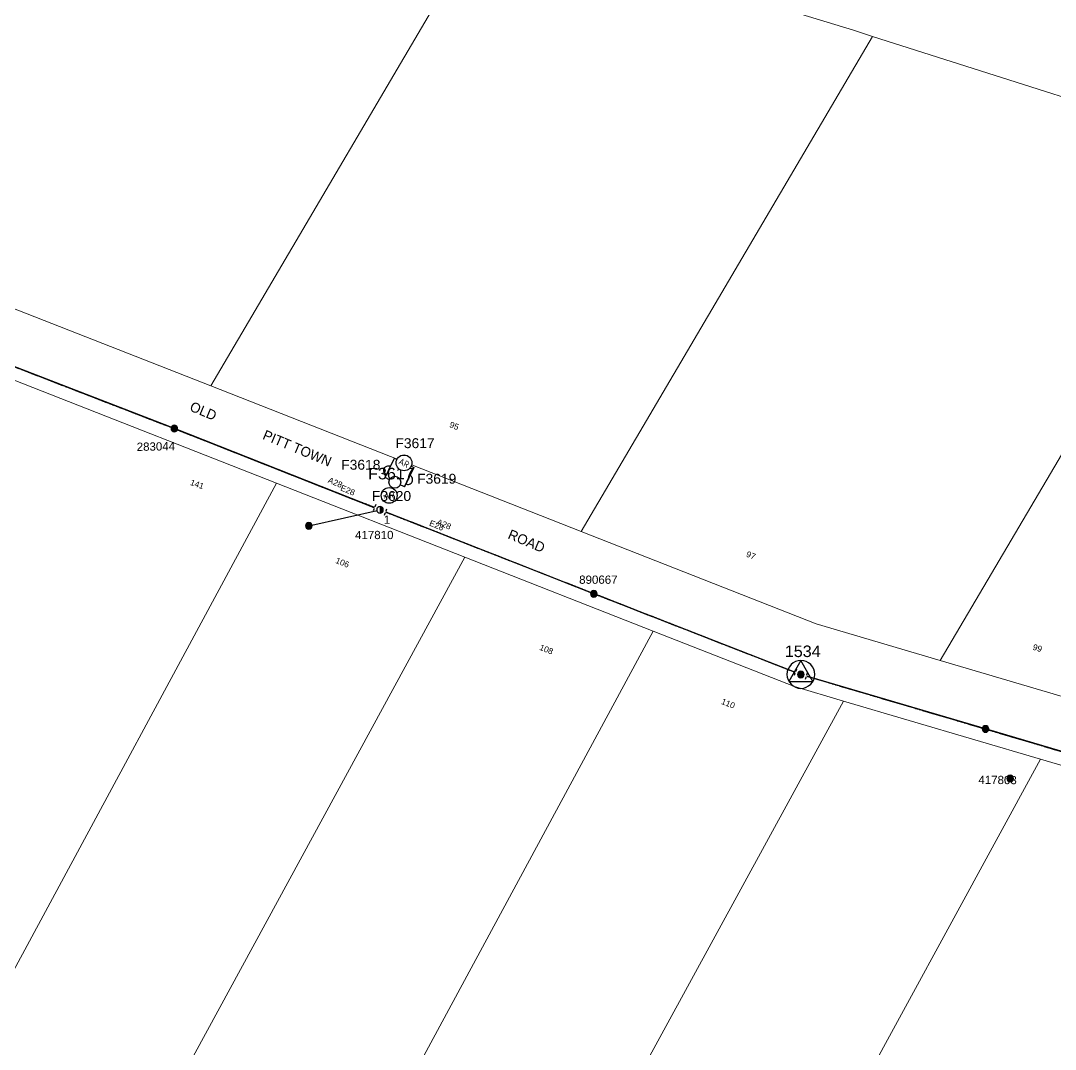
# Model space of a CAD drawing. Header units: metres. Extents: x 303892 to 305050, y 6275818 to 6277177.
# Drawn here: x 304338.4 to 304652.4, y 6276238.1 to 6276550.2 of the extents above; entities that cross this region are included whole.
import ezdxf
from ezdxf.enums import TextEntityAlignment as Align

# ---------------------------------------------------------------- set-up
doc = ezdxf.new("R2010")
doc.units = ezdxf.units.M
doc.linetypes.add('Cable Exist OH', pattern=[1, 1, 0])
doc.layers.get('0').update_dxf_attribs({"color": 6})
doc.layers.add('Cadastre Land Parcels_SP_EXT', color=9, linetype='Continuous', lineweight=5)
doc.layers.add('Cadastre Roads_SP_EXT', color=9, linetype='Continuous', lineweight=5)
for name, color, linetype in [('Equip_SP_EXT', 7, 'Continuous'), ('Mains_HV_EXT', 7, 'Continuous'), ('Mains_HV_NEW', 2, 'Continuous'), ('Mains_LV_EXT', 7, 'Continuous'), ('Mains_LV_NEW', 2, 'Continuous'), ('Notes', 7, 'Continuous'), ('Notes_HV_MISC', 7, 'Continuous'), ('OH_Details_SP_MISC', 7, 'Continuous'), ('Sub_SP_TR_HV_LV_EXT', 7, 'Continuous'), ('SupportsOH_SP_TR_HV_LV_SL_EXT', 7, 'Continuous'), ('SupportsOH_SP_TR_HV_LV_SL_NEW', 2, 'Continuous')]:
    doc.layers.add(name, color=color, linetype=linetype)
doc.styles.add('ITALICT', font='ITALICT')
doc.styles.add('POLE_LABEL', font='arial.ttf')
doc.styles.get("Standard").update_dxf_attribs({"font": 'arial.ttf'})

# ---------------------------------------------------------------- blocks, each defined once
blk = doc.blocks.new('SUB_POLE_EXT')
blk.add_wipeout([(0, 4.22), (0.42, 4.2), (0.83, 4.14), (1.21, 4.05), (1.62, 3.9), (1.99, 3.72), (2.35, 3.51), (2.68, 3.26), (2.99, 2.99), (3.28, 2.66), (3.52, 2.34), (3.76, 1.92), (3.9, 1.62), (4.04, 1.23), (4.18, 0.63), (4.22, 0), (4.18, -0.61), (4.06, -1.15), (3.9, -1.62), (3.58, -2.24), (3.22, -2.73), (2.97, -3.01), (2.68, -3.26), (2.36, -3.5), (2, -3.72), (1.64, -3.89), (1.25, -4.03), (0.82, -4.14), (0.42, -4.2), (0, -4.22), (-0.41, -4.2), (-0.8, -4.15), (-1.21, -4.05), (-1.62, -3.9), (-1.99, -3.73), (-2.35, -3.51), (-2.68, -3.26), (-2.96, -3.02), (-3.23, -2.72), (-3.51, -2.35), (-3.71, -2.01), (-3.91, -1.6), (-4.05, -1.21), (-4.16, -0.76), (-4.22, -0.14), (-4.21, 0.39), (-4.14, 0.83), (-4.03, 1.27), (-3.9, 1.63), (-3.71, 2.02), (-3.5, 2.37), (-3.28, 2.67), (-2.99, 2.99), (-2.68, 3.27), (-2.33, 3.52), (-1.98, 3.73), (-1.63, 3.9), (-1.2, 4.05), (-0.78, 4.15), (-0.4, 4.21)])
blk.add_line((2.16, 0.48), (2.16, 0.48, 0))
blk.add_lwpolyline([(-4.22, 0, 1), (4.22, 0, 1)], format="xyb", close=True)
blk.add_lwpolyline([(2.14, 0.52), (0, 4.22), (-3.66, -2.11), (3.66, -2.11)], close=True)
for tag, height, flags, p in [('ASSET_NUM', 3.5, 8, (2, 2)), ('STREET_CODE', 0.2, 9, (1.5, 0)), ('CONSTRUCTED_VOLTAGE', 0.2, 9, (1.5, -0.2)), ('OPERATING_VOLTAGE', 0.2, 9, (1.5, -0.6)), ('OPERATED_BY', 0.2, 9, (1.5, -0.8)), ('ORIENTATION', 0.2, 9, (1.5, -1.2)), ('OWNED_BY', 0.2, 9, (1.5, -1.4)), ('SECONDARY_VOLTAGE', 0.2, 9, (1.5, -1.6)), ('STATE', 0.2, 9, (1.5, -1.8)), ('SUBSTATION_TYPE', 0.2, 9, (1.5, -2)), ('STREETNAME', 0.2, 9, (1.5, -2.8)), ('SUBURB', 0.2, 9, (1.5, -3)), ('NO_PHASES', 0.2, 9, (1.5, -0.4)), ('MAINTAINED_BY', 0.2, 9, (1.5, -1)), ('USAGE', 0.2, 9, (1.5, -2.2)), ('LEGEND', 0.2, 9, (1.5, -2.4)), ('LOCATION', 0.2, 9, (1.5, -2.6)), ('NOTES', 0.2, 9, (1.5, -3.2)), ('Z', 0.2, 1, (1.5, -3.4))]:
    blk.add_attdef(tag, text='', height=height, dxfattribs=dict(flags=flags)).set_placement(p, align=Align.MIDDLE_LEFT)
blk = doc.blocks.new('POLE_EXT')
blk.add_hatch(color=256).paths.add_polyline_path([(-1, 0, 1), (1, 0, 1)])
blk.add_lwpolyline([(-1, 0, 1), (1, 0, 1)], format="xyb", close=True)
for tag, height, flags, p in [('pNumber', 2.5, 8, (-17.84, 2.07)), ('OWNED_BY', 0.2, 9, (1.35, -0.4)), ('SPECIAL_USE', 0.2, 9, (1.35, -0.8)), ('STATE', 0.2, 9, (1.35, -1)), ('cLV', 0.2, 9, (1.35, -1.4)), ('hDepth', 0.2, 9, (1.35, -1.6)), ('hDia', 0.2, 9, (1.35, -1.8)), ('cHV', 0.2, 9, (1.35, -2)), ('PARENT', 0.2, 9, (1.35, -0.6)), ('USAGE', 0.2, 9, (1.35, -1.2)), ('LBRACKET', 0.2, 9, (1.35, -2.2)), ('LExisting', 0.2, 9, (1.35, -2.4)), ('LANTNUMBER', 0.2, 9, (1.35, -2.6)), ('LOther', 0.2, 9, (1.35, -2.8)), ('LRemove', 0.2, 9, (1.35, -3)), ('LEGEND', 0.2, 9, (1.35, -3.2)), ('cLinedev', 0.2, 9, (1.35, -3.4)), ('pExisting', 0.2, 9, (1.35, -3.8)), ('pFooting', 0.2, 9, (1.35, -4.4)), ('pNew', 0.2, 9, (1.35, -4.6)), ('pRelocate', 0.2, 9, (1.35, -5)), ('pRemove', 0.2, 9, (1.35, -5.2)), ('pReplace', 0.2, 9, (1.35, -5.4)), ('pStay', 0.2, 9, (1.35, -5.6)), ('pType', 0.2, 9, (1.35, -5.8)), ('cspan', 0.2, 9, (1.35, -6)), ('STREETNAME', 0.2, 9, (1.35, -6.2)), ('LOCATION', 0.2, 9, (1.35, -3.6)), ('PFNUMBER', 0.2, 9, (1.35, -4)), ('NEWPFNUMBER', 0.2, 9, (1.35, -4.2)), ('SUBURB', 0.2, 9, (1.35, -6.4)), ('OPERATED_BY', 0.2, 9, (1.36, -7.01)), ('NOTES', 0.2, 9, (1.35, -6.6)), ('MAINTAINED_BY', 0.2, 9, (1.36, -6.81))]:
    blk.add_attdef(tag, text='', height=height, dxfattribs=dict(flags=flags)).set_placement(p, align=Align.MIDDLE_LEFT)
at = {"style": 'POLE_LABEL'}
for tag, height, flags, p in [('ASSET_NUM', 2.5, 8, (2, 2)), ('STRUCTURE_PLANT_NUMBER', 0.2, 9, (1.35, 0.03)), ('STREET_CODE', 0.2, 9, (1.35, -0.2))]:
    blk.add_attdef(tag, text='', height=height, dxfattribs=dict(at, flags=flags)).set_placement(p, align=Align.MIDDLE_LEFT)
at = {"flags": 1}
blk.add_attdef('Z', (1.35, -7.33), '', height=0.2, dxfattribs=at)
blk = doc.blocks.new('POLE_REPLACE_NEW')
for tag, flags, p in [('cLinedev', 9, (1.5, -3.2)), ('LRemove', 9, (1.5, -2.8)), ('LEGEND', 9, (1.5, -3)), ('cspan', 9, (1.5, -5.6)), ('SUBURB', 9, (1.5, -5.8)), ('STREETNAME', 9, (1.5, -6)), ('pExisting', 9, (1.5, -3.4)), ('PFNUMBER', 9, (1.5, -3.6)), ('NEWPFNUMBER', 9, (1.5, -3.8)), ('pFooting', 9, (1.5, -4)), ('pNew', 9, (1.5, -4.2)), ('pNumber', 9, (1.5, -4.4)), ('pRelocate', 9, (1.5, -4.6)), ('pRemove', 9, (1.5, -4.8)), ('pReplace', 9, (1.5, -5)), ('pStay', 9, (1.5, -5.2)), ('pType', 9, (1.5, -5.4)), ('LOCATION', 9, (1.5, -6.2)), ('OPERATED_BY', 9, (1.5, -6.6)), ('Z', 1, (1.5, -7)), ('NOTES', 9, (1.5, -6.4)), ('MAINTAINED_BY', 9, (1.5, -6.8))]:
    blk.add_attdef(tag, text='', height=0.2, dxfattribs=dict(flags=flags)).set_placement(p, align=Align.MIDDLE_LEFT)
blk.add_wipeout([(0, 1), (-0.13, 0.99), (-0.25, 0.97), (-0.37, 0.93), (-0.48, 0.88), (-0.59, 0.81), (-0.68, 0.73), (-0.77, 0.64), (-0.84, 0.54), (-0.9, 0.43), (-0.95, 0.31), (-0.98, 0.19), (-1, 0.06), (-1, -0.06), (-0.98, -0.19), (-0.95, -0.31), (-0.9, -0.43), (-0.84, -0.54), (-0.77, -0.64), (-0.68, -0.73), (-0.59, -0.81), (-0.48, -0.88), (-0.37, -0.93), (-0.25, -0.97), (-0.13, -0.99), (0, -1), (0.13, -0.99), (0.25, -0.97), (0.37, -0.93), (0.48, -0.88), (0.59, -0.81), (0.68, -0.73), (0.77, -0.64), (0.84, -0.54), (0.9, -0.43), (0.95, -0.31), (0.98, -0.19), (1, -0.06), (1, 0.06), (0.98, 0.19), (0.95, 0.31), (0.9, 0.43), (0.84, 0.54), (0.77, 0.64), (0.68, 0.73), (0.59, 0.81), (0.48, 0.88), (0.37, 0.93), (0.25, 0.97), (0.13, 0.99)])
h = blk.add_hatch(color=256)
edge = h.paths.add_edge_path()
edge.add_arc((0, 0), 1, 270, 450)
edge.add_line((0, 1), (0, -1))
blk.add_lwpolyline([(0, 1), (0, -1)])
at = {"lineweight": -3}
blk.add_arc((0, 0), 1, 90, 270, dxfattribs=at)
blk.add_arc((0, 0), 1, 270, 90)
for tag, height, flags, p in [('ASSET_NUM', 2.5, 8, (2, 2)), ('STREET_CODE', 0.2, 9, (1.5, 0)), ('OWNED_BY', 0.2, 9, (1.5, -0.2)), ('SPECIAL_USE', 0.2, 9, (1.5, -0.6)), ('STATE', 0.2, 9, (1.5, -0.8)), ('cLV', 0.2, 9, (1.5, -1.2)), ('cHV', 0.2, 9, (1.5, -1.8)), ('PARENT', 0.2, 9, (1.5, -0.4)), ('USAGE', 0.2, 9, (1.5, -1)), ('hDepth', 0.2, 9, (1.5, -1.4)), ('hDia', 0.2, 9, (1.5, -1.6)), ('LBRACKET', 0.2, 9, (1.5, -2)), ('LExisting', 0.2, 9, (1.5, -2.2)), ('LANTNUMBER', 0.2, 9, (1.5, -2.4)), ('LOther', 0.2, 9, (1.5, -2.6))]:
    blk.add_attdef(tag, text='', height=height, dxfattribs=dict(flags=flags)).set_placement(p, align=Align.MIDDLE_LEFT)
at = {"style": 'POLE_LABEL', "flags": 9}
blk.add_attdef('STRUCTURE_PLANT_NUMBER', text='', height=0.2, dxfattribs=at).set_placement((1.5, 0.24), align=Align.MIDDLE_LEFT)
blk = doc.blocks.new('*U129')
for tag, height, flags, p in [('ASSET_NUM', 3.5, 8, (2, 3.7)), ('STREET_CODE', 0.2, 9, (1.5, 0)), ('ACTUAL_STATUS', 0.2, 9, (1.5, -3.2)), ('CONSTRUCTED_VOLTAGE', 0.2, 9, (1.5, -0.2)), ('OPERATING_VOLTAGE', 0.2, 9, (1.5, -0.6)), ('ORIENTATION', 0.2, 9, (1.5, -0.8)), ('OWNED_BY', 0.2, 9, (1.5, -1)), ('OPERATED_BY', 0.2, 9, (1.5, -1.2)), ('STATE', 0.2, 9, (1.5, -1.6)), ('SUBURB', 0.2, 9, (1.5, -2.2)), ('STREETNAME', 0.2, 9, (1.5, -2.4)), ('NO_PHASES', 0.2, 9, (1.5, -0.4)), ('MAINTAINED_BY', 0.2, 9, (1.5, -1.4)), ('USAGE', 0.2, 9, (1.5, -1.8)), ('LEGEND', 0.2, 9, (1.5, -2)), ('LOCATION', 0.2, 9, (1.5, -2.6)), ('NOTES', 0.2, 9, (1.5, -2.8)), ('LABEL_ALIGNMENT', 0.2, 9, (1.5, -3)), ('Z', 0.2, 1, (1.5, -3.4))]:
    blk.add_attdef(tag, text='', height=height, dxfattribs=dict(flags=flags)).set_placement(p, align=Align.MIDDLE_LEFT)
blk.add_wipeout([(-0.27, 14.17), (-0.57, 14.15), (-0.86, 14.09), (-1.15, 14), (-1.42, 13.87), (-1.68, 13.71), (-1.91, 13.52), (-2.12, 13.3), (-2.29, 13.05), (-2.44, 12.79), (-2.55, 12.51), (-2.63, 12.22), (-2.66, 11.92), (-2.66, 11.62), (-2.63, 11.32), (-2.55, 11.02), (-2.44, 10.74), (-2.29, 10.48), (-2.12, 10.24), (-1.91, 10.02), (-1.68, 9.82), (-1.42, 9.66), (-1.15, 9.53), (-0.86, 9.44), (-0.57, 9.39), (-0.27, 9.37), (0.03, 9.39), (0.33, 9.44), (0.62, 9.53), (0.89, 9.66), (1.14, 9.82), (1.38, 10.02), (1.58, 10.24), (1.76, 10.48), (1.9, 10.74), (2.01, 11.02), (2.09, 11.32), (2.13, 11.62), (2.13, 11.92), (2.09, 12.22), (2.01, 12.51), (1.9, 12.79), (1.76, 13.05), (1.58, 13.3), (1.38, 13.52), (1.14, 13.71), (0.89, 13.87), (0.62, 14), (0.33, 14.09), (0.03, 14.15)])
blk.add_circle((-0.27, 11.77), 2.4)
at = {"insert": (-0.27, 11.77), "char_height": 2, "width": 3.6298, "attachment_point": 5}
blk.add_mtext('{\\Fisocp|c0;AR}', dxfattribs=at)
blk = doc.blocks.new('*U131')
for p, q in [((-6, -6.88), (-4.8, -6.88)), ((-1.2, -6.88), (0, -6.88))]:
    blk.add_line(p, q)
blk.add_circle((-3, -6.88), 1.8)
for tag, height, flags, p in [('ASSET_NUM', 3.5, 8, (2, 2)), ('STREET_CODE', 0.2, 9, (1.5, 0)), ('ACTUAL_STATUS', 0.2, 9, (1.5, -0.2)), ('CONSTRUCTED_VOLTAGE', 0.2, 9, (1.5, -0.4)), ('OPERATING_VOLTAGE', 0.2, 9, (1.5, -0.8)), ('ORIENTATION', 0.2, 9, (1.5, -1)), ('OWNED_BY', 0.2, 9, (1.5, -1.2)), ('STATE', 0.2, 9, (1.5, -1.4)), ('SWITCH_TYPE', 0.2, 9, (1.5, -1.6)), ('SUBURB', 0.2, 9, (1.5, -2.2)), ('STREETNAME', 0.2, 9, (1.5, -2.4)), ('OPERATED_BY', 0.2, 9, (1.5, -3.2)), ('NO_PHASES', 0.2, 9, (1.5, -0.6)), ('USAGE', 0.2, 9, (1.5, -1.8)), ('LEGEND', 0.2, 9, (1.5, -2)), ('LOCATION', 0.2, 9, (1.5, -2.6)), ('NOTES', 0.2, 9, (1.5, -2.8)), ('MAINTAINED_BY', 0.2, 9, (1.5, -3)), ('Z', 0.2, 1, (1.5, -3.6)), ('LABEL_ALIGNMENT', 0.2, 9, (1.5, -3.4))]:
    blk.add_attdef(tag, text='', height=height, dxfattribs=dict(flags=flags)).set_placement(p, align=Align.MIDDLE_LEFT)
blk = doc.blocks.new('*U130')
blk.add_wipeout([(0, 2.4), (-0.3, 2.38), (-0.6, 2.32), (-0.88, 2.23), (-1.16, 2.1), (-1.41, 1.94), (-1.64, 1.75), (-1.85, 1.53), (-2.03, 1.29), (-2.17, 1.02), (-2.28, 0.74), (-2.36, 0.45), (-2.4, 0.15), (-2.4, -0.15), (-2.36, -0.45), (-2.28, -0.74), (-2.17, -1.02), (-2.03, -1.29), (-1.85, -1.53), (-1.64, -1.75), (-1.41, -1.94), (-1.16, -2.1), (-0.88, -2.23), (-0.6, -2.32), (-0.3, -2.38), (0, -2.4), (0.3, -2.38), (0.6, -2.32), (0.88, -2.23), (1.16, -2.1), (1.41, -1.94), (1.64, -1.75), (1.85, -1.53), (2.03, -1.29), (2.17, -1.02), (2.28, -0.74), (2.36, -0.45), (2.4, -0.15), (2.4, 0.15), (2.36, 0.45), (2.28, 0.74), (2.17, 1.02), (2.03, 1.29), (1.85, 1.53), (1.64, 1.75), (1.41, 1.94), (1.16, 2.1), (0.88, 2.23), (0.6, 2.32), (0.3, 2.38)])
blk.add_circle((0, 0), 2.4)
at = {"insert": (0, 0), "char_height": 2, "width": 3.6298, "attachment_point": 5}
blk.add_mtext('{\\Fisocp|c0;AR}', dxfattribs=at)
for tag, height, flags, p in [('ASSET_NUM', 3.5, 8, (2, 3.7)), ('STREET_CODE', 0.2, 9, (1.5, 0)), ('ACTUAL_STATUS', 0.2, 9, (1.5, -3.2)), ('CONSTRUCTED_VOLTAGE', 0.2, 9, (1.5, -0.2)), ('OPERATING_VOLTAGE', 0.2, 9, (1.5, -0.6)), ('ORIENTATION', 0.2, 9, (1.5, -0.8)), ('OWNED_BY', 0.2, 9, (1.5, -1)), ('OPERATED_BY', 0.2, 9, (1.5, -1.2)), ('STATE', 0.2, 9, (1.5, -1.6)), ('SUBURB', 0.2, 9, (1.5, -2.2)), ('STREETNAME', 0.2, 9, (1.5, -2.4)), ('NO_PHASES', 0.2, 9, (1.5, -0.4)), ('MAINTAINED_BY', 0.2, 9, (1.5, -1.4)), ('USAGE', 0.2, 9, (1.5, -1.8)), ('LEGEND', 0.2, 9, (1.5, -2)), ('LOCATION', 0.2, 9, (1.5, -2.6)), ('NOTES', 0.2, 9, (1.5, -2.8)), ('LABEL_ALIGNMENT', 0.2, 9, (1.5, -3)), ('Z', 0.2, 1, (1.5, -3.4))]:
    blk.add_attdef(tag, text='', height=height, dxfattribs=dict(flags=flags)).set_placement(p, align=Align.MIDDLE_LEFT)
blk = doc.blocks.new('HV_USL_CLOSED_NEW')
blk.add_line((2.4, 0), (-2.4, 0))
blk.add_lwpolyline([(1.44, 0, 0.414214), (0, 1.44, 0.414214), (-1.44, 0)], format="xyb")
for tag, height, flags, p in [('ASSET_NUM', 3.5, 8, (2, 2)), ('STREET_CODE', 0.2, 9, (1.5, 0)), ('ACTUAL_STATUS', 0.2, 9, (1.5, -0.2)), ('CONSTRUCTED_VOLTAGE', 0.2, 9, (1.5, -0.4)), ('OPERATING_VOLTAGE', 0.2, 9, (1.5, -0.8)), ('ORIENTATION', 0.2, 9, (1.5, -1)), ('OWNED_BY', 0.2, 9, (1.5, -1.2)), ('OPERATED_BY', 0.2, 9, (1.5, -1.4)), ('STATE', 0.2, 9, (1.5, -1.8)), ('SWITCH_TYPE', 0.2, 9, (1.5, -2)), ('SUBURB', 0.2, 9, (1.5, -2.6)), ('STREETNAME', 0.2, 9, (1.5, -2.8)), ('NO_PHASES', 0.2, 9, (1.5, -0.6)), ('MAINTAINED_BY', 0.2, 9, (1.5, -1.6)), ('USAGE', 0.2, 9, (1.5, -2.2)), ('LEGEND', 0.2, 9, (1.5, -2.4)), ('LOCATION', 0.2, 9, (1.5, -3)), ('NOTES', 0.2, 9, (1.5, -3.2)), ('Z', 0.2, 1, (1.5, -3.6)), ('LABEL_ALIGNMENT', 0.2, 9, (1.5, -3.4))]:
    blk.add_attdef(tag, text='', height=height, dxfattribs=dict(flags=flags)).set_placement(p, align=Align.MIDDLE_LEFT)
blk = doc.blocks.new('End Shackle_NEW')
blk.add_line((1, 1.81), (-1, 1.81))
at = {"flags": 1}
blk.add_attdef('Z', (0, 0), '', height=0.2, dxfattribs=at)
at = {"flags": 9}
for tag, p in [('CONNECTOR_TYPE', (0, 0)), ('CONSTRUCTED_VOLTAGE', (0, -0.2)), ('OPERATING_VOLTAGE', (0, -0.6)), ('ORIENTATION', (0, -0.8)), ('OWNED_BY', (0, -1)), ('STATE', (0, -1.2)), ('OPERATED_BY', (0, -2.01)), ('NO_PHASES', (0, -0.4)), ('USAGE', (0, -1.4)), ('NOTES', (0, -1.6)), ('MAINTAINED_BY', (0, -1.81))]:
    blk.add_attdef(tag, text='', height=0.2, dxfattribs=at).set_placement(p, align=Align.MIDDLE_LEFT)
blk.add_wipeout([(-0.25, 0), (-0.25, 1.81), (0.25, 1.82), (0.25, 0)])

msp = doc.modelspace()

# ---------------------------------------------------------------- linework, layer by layer
at = {"layer": 'Cadastre Land Parcels_SP_EXT', "linetype": 'Continuous'}
for points in [[(304805.13, 6276689.98), (304430.43, 6276754.4), (304400.89, 6276699.94), (304354.93, 6276619.07), (304479.58, 6276581.27), (304591.17, 6276547.31), (304596.96, 6276545.43), (304708.34, 6276510.02), (304819.8, 6276475.21), (304932.5, 6276439.26), (305039.51, 6276404.43), (305050.45, 6276400.87), (305039.44, 6276495.24), (304805.13, 6276689.98)], [(304479.58, 6276581.27), (304354.93, 6276619.07), (304281.2, 6276497.86), (304281.11, 6276492.05), (304283.08, 6276486.61), (304286.85, 6276482.19), (304396.11, 6276439.44), (304479.58, 6276581.27)], [(304596.96, 6276545.43), (304591.17, 6276547.31), (304479.58, 6276581.27), (304396.11, 6276439.44), (304508.51, 6276395.21), (304596.96, 6276545.43)], [(304730.29, 6276322.83), (304819.8, 6276475.21), (304708.34, 6276510.02), (304617.45, 6276356.12), (304730.29, 6276322.83)], [(304416.03, 6276409.87), (304273.72, 6276465.71), (304268.15, 6276464.92), (304262.94, 6276462.81), (304258.4, 6276459.5), (304195.66, 6276353.62), (304331.24, 6276252.89), (304416.03, 6276409.87)], [(304473.19, 6276387.44), (304416.03, 6276409.87), (304331.24, 6276252.89), (304256.79, 6276115.08), (304309.43, 6276086.62), (304473.19, 6276387.44)], [(304530.35, 6276365.01), (304473.19, 6276387.44), (304309.43, 6276086.62), (304364.01, 6276057.1), (304530.35, 6276365.01)], [(304469.98, 6275999.79), (304647.92, 6276326.14), (304588.16, 6276343.78), (304416.12, 6276028.92), (304469.98, 6275999.79)], [(304707.67, 6276308.51), (304647.92, 6276326.14), (304469.98, 6275999.79), (304524.86, 6275970.11), (304707.67, 6276308.51)]]:
    msp.add_lwpolyline(points, close=True, dxfattribs=at)
at = {"layer": 'Mains_LV_EXT', "linetype": 'Cable Exist OH'}
for points in [[(304322.2, 6276450.74), (304384.96, 6276426.48), (304447.47, 6276401.9)], [(304447.47, 6276401.9), (304512.39, 6276376.34)], [(304631.2, 6276335.31), (304691.32, 6276317.56)]]:
    msp.add_lwpolyline(points, dxfattribs=at)
at = {"layer": 'OH_Details_SP_MISC', "color": 7, "linetype": 'Continuous', "flags": 128}
msp.add_lwpolyline([(304425.89, 6276396.97), (304447.47, 6276401.8)], dxfattribs=at)

# ---------------------------------------------------------------- block references
at = {"layer": 'Sub_SP_TR_HV_LV_EXT'}
ref = msp.add_blockref('SUB_POLE_EXT', (304575.2, 6276351.85), dxfattribs=at)
ref.add_attrib('ASSET_NUM', '1534', dxfattribs={"layer": '0', "height": 3.5}).set_placement((304581.2, 6276360.63), align=Align.TOP_RIGHT)
at = {"layer": 'SupportsOH_SP_TR_HV_LV_SL_EXT'}
ref = msp.add_blockref('POLE_EXT', (304385.05, 6276426.44), dxfattribs=at)
ref.add_attrib('ASSET_NUM', '283044', dxfattribs={"layer": '0', "height": 2.5, "rotation": 1, "style": 'POLE_LABEL'}).set_placement((304385.25, 6276422.38), align=Align.TOP_RIGHT)
for p in [(304425.89, 6276396.97), (304631.2, 6276335.31)]:
    msp.add_blockref('POLE_EXT', p, dxfattribs=at)
ref = msp.add_blockref('POLE_EXT', (304512.39, 6276376.34), dxfattribs=at)
ref.add_attrib('ASSET_NUM', '890667', dxfattribs={"layer": '0', "height": 2.5, "style": 'POLE_LABEL'}).set_placement((304519.56, 6276381.86), align=Align.TOP_RIGHT)
ref = msp.add_blockref('POLE_EXT', (304638.74, 6276320.3), dxfattribs=at)
ref.add_attrib('ASSET_NUM', '417803', dxfattribs={"layer": '0', "height": 2.5, "rotation": 359.5093, "style": 'POLE_LABEL'}).set_placement((304640.74, 6276321.05), align=Align.TOP_RIGHT)

# ---------------------------------------------------------------- texts
at = {"layer": 'Cadastre Land Parcels_SP_EXT'}
for s, rotation, p in [('95', 338.4486, (304468.36, 6276426.98)), ('141', 340.8091, (304389.68, 6276409.4)), ('97', 338.4486, (304558.42, 6276387.67)), ('106', 338.4487, (304433.78, 6276385.73)), ('108', 338.4485, (304495.69, 6276359.39)), ('99', 343.4187, (304645.41, 6276359.4)), ('110', 338.4488, (304550.85, 6276342.97))]:
    msp.add_text(s, height=1.8, rotation=rotation, dxfattribs=at).set_placement(p)
at = {"layer": 'Mains_HV_EXT'}
for p in [(304431.47, 6276410.13), (304464.46, 6276397.46)]:
    msp.add_text('A28', height=1.8, rotation=337.3935, dxfattribs=at).set_placement(p)
at = {"layer": 'Mains_LV_EXT'}
for p in [(304435.27, 6276407.77), (304462.23, 6276397.11)]:
    msp.add_text('E28', height=1.8, rotation=337.3935, dxfattribs=at).set_placement(p)
at = {"layer": 'Notes', "char_height": 3, "attachment_point": 5, "rotation": 337.2021, "style": 'ITALICT'}
for s, insert in [('{\\fStylus BT|b0|i0|c0|p34;OLD    }', (304393.83, 6276431.76)), ('{\\fStylus BT|b0|i0|c0|p34;PITT TOWN           }', (304422.35, 6276420.47)), ('{\\fStylus BT|b0|i0|c0|p34;ROAD           }', (304491.94, 6276392.33))]:
    msp.add_mtext(s, dxfattribs=dict(at, insert=insert))

# ---------------------------------------------------------------- next in the draw order: linework, layer by layer
at = {"layer": 'Cadastre Land Parcels_SP_EXT', "linetype": 'Continuous'}
for points in [[(304617.45, 6276356.12), (304708.34, 6276510.02), (304596.96, 6276545.43), (304508.51, 6276395.21), (304579.8, 6276367.24), (304617.45, 6276356.12)], [(304588.16, 6276343.78), (304573.28, 6276348.17), (304530.35, 6276365.01), (304364.01, 6276057.1), (304416.12, 6276028.92), (304588.16, 6276343.78)]]:
    msp.add_lwpolyline(points, close=True, dxfattribs=at)
at = {"layer": 'Cadastre Roads_SP_EXT', "linetype": 'Continuous'}
msp.add_lwpolyline([(304730.29, 6276322.83), (304617.45, 6276356.12), (304579.8, 6276367.24), (304508.51, 6276395.21), (304396.11, 6276439.44), (304286.85, 6276482.19), (304273.72, 6276465.71), (304416.03, 6276409.87), (304473.19, 6276387.44), (304530.35, 6276365.01), (304573.28, 6276348.17), (304588.16, 6276343.78), (304647.91, 6276326.14), (304707.67, 6276308.51)], dxfattribs=at)
at = {"layer": 'Mains_HV_EXT', "color": 7, "linetype": 'Cable Exist OH'}
msp.add_lwpolyline([(304447.47, 6276401.8), (304575.2, 6276351.85)], dxfattribs=at)
at = {"layer": 'Mains_HV_EXT', "linetype": 'Cable Exist OH'}
msp.add_lwpolyline([(304575.2, 6276351.85), (304749.93, 6276300.24), (304819.35, 6276277.37)], dxfattribs=at)
at = {"layer": 'Mains_LV_EXT', "color": 7, "linetype": 'Cable Exist OH'}
for points in [[(304512.39, 6276376.34), (304575.2, 6276351.85)], [(304575.2, 6276351.85), (304631.2, 6276335.31)]]:
    msp.add_lwpolyline(points, dxfattribs=at)
at = {"layer": 'OH_Details_SP_MISC', "color": 7, "linetype": 'Continuous', "flags": 128}
msp.add_lwpolyline([(304691.32, 6276317.56), (304631.2, 6276335.31), (304575.2, 6276351.85), (304512.39, 6276376.34), (304447.47, 6276401.8), (304385.05, 6276426.44), (304322.2, 6276450.74), (304254.04, 6276481.72)], dxfattribs=at)

# ---------------------------------------------------------------- next in the draw order: block references
at = {"layer": 'Equip_SP_EXT', "color": 2, "linetype": 'Continuous'}
ref = msp.add_blockref('*U129', (304450.15, 6276394.4), dxfattribs=dict(at, rotation=358.2074898915817))
ref.add_attrib('ASSET_NUM', 'F3617', dxfattribs={"layer": '0', "height": 3.5}).set_placement((304443.85, 6276412.79), align=Align.MIDDLE_LEFT)
at = {"layer": 'Mains_LV_NEW', "color": 7, "linetype": 'Continuous', "rotation": 253.5448046616225}
msp.add_blockref('End Shackle_NEW', (304575.2, 6276351.85), dxfattribs=at).dxf.unprotected_set("ltscale", 0)

# ---------------------------------------------------------------- next in the draw order: linework, layer by layer
at = {"layer": 'Mains_HV_EXT', "color": 7, "linetype": 'Cable Exist OH'}
msp.add_lwpolyline([(304322.2, 6276450.74), (304385.03, 6276426.46), (304447.47, 6276401.8)], dxfattribs=at)
at = {"layer": 'Notes_HV_MISC', "color": 2}
for points in [[(304450.34, 6276410.95), (304449.03, 6276411.58), (304451.83, 6276417.44), (304452.6, 6276417.07)], [(304456.92, 6276415.01), (304457.7, 6276414.64), (304454.9, 6276408.78), (304453.59, 6276409.4)]]:
    msp.add_lwpolyline(points, dxfattribs=at)

# ---------------------------------------------------------------- next in the draw order: block references
at = {"layer": 'Mains_LV_NEW', "color": 7, "linetype": 'Continuous', "rotation": 68.70398885778935}
msp.add_blockref('End Shackle_NEW', (304575.2, 6276351.85), dxfattribs=at).dxf.unprotected_set("ltscale", 0)
at = {"layer": 'Notes_HV_MISC', "color": 2, "linetype": 'Continuous'}
ref = msp.add_blockref('*U131', (304446.29, 6276405.26), dxfattribs=dict(at, rotation=154.4789579778829))
ref.add_attrib('ASSET_NUM', 'F3620', dxfattribs={"layer": '0', "color": 0, "height": 3}).set_placement((304445.02, 6276406), align=Align.MIDDLE_LEFT)

# ---------------------------------------------------------------- next in the draw order: block references
at = {"layer": 'Mains_HV_NEW', "color": 7, "linetype": 'Continuous', "rotation": 248.6424827878434}
msp.add_blockref('End Shackle_NEW', (304447.47, 6276401.8), dxfattribs=at).dxf.unprotected_set("ltscale", 0)
at = {"layer": 'Notes_HV_MISC', "color": 2, "linetype": 'Continuous'}
ref = msp.add_blockref('*U130', (304454.76, 6276416.04), dxfattribs=dict(at, rotation=333.4661285018246))
ref.add_attrib('ASSET_NUM', 'F3617', dxfattribs={"layer": '0', "color": 0, "height": 3}).set_placement((304452.15, 6276422.02), align=Align.MIDDLE_LEFT)
at = {"layer": 'SupportsOH_SP_TR_HV_LV_SL_EXT'}
msp.add_blockref('POLE_EXT', (304575.2, 6276351.85), dxfattribs=at)

# ---------------------------------------------------------------- next in the draw order: block references
at = {"layer": 'Mains_HV_NEW', "color": 7, "linetype": 'Continuous', "rotation": 68.44792277941822}
msp.add_blockref('End Shackle_NEW', (304447.47, 6276401.8), dxfattribs=at).dxf.unprotected_set("ltscale", 0)
at = {"layer": 'Notes_HV_MISC', "color": 2, "linetype": 'Continuous'}
ref = msp.add_blockref('HV_USL_CLOSED_NEW', (304450.06, 6276413.74), dxfattribs=dict(at, xscale=-1, rotation=64.47895797788297))
ref.add_attrib('ASSET_NUM', 'F3618', dxfattribs={"layer": '0', "color": 0, "height": 3, "flags": 8}).set_placement((304435.71, 6276415.47), align=Align.MIDDLE_LEFT)
ref = msp.add_blockref('HV_USL_CLOSED_NEW', (304455.93, 6276410.94), dxfattribs=dict(at, rotation=244.4789579778828))
ref.add_attrib('ASSET_NUM', 'F3619', dxfattribs={"layer": '0', "color": 0, "height": 3, "flags": 8}).set_placement((304458.74, 6276411.23), align=Align.MIDDLE_LEFT)

# ---------------------------------------------------------------- next in the draw order: block references
at = {"layer": 'SupportsOH_SP_TR_HV_LV_SL_EXT'}
ref = msp.add_blockref('POLE_EXT', (304447.47, 6276401.8), dxfattribs=at)
ref.add_attrib('ASSET_NUM', '417810', dxfattribs={"layer": '0', "height": 2.5, "style": 'POLE_LABEL'}).set_placement((304445.72, 6276395.42), align=Align.TOP_CENTER)

# ---------------------------------------------------------------- next in the draw order: block references
at = {"layer": 'SupportsOH_SP_TR_HV_LV_SL_NEW', "color": 7}
ref = msp.add_blockref('POLE_REPLACE_NEW', (304447.47, 6276401.8), dxfattribs=at)
ref.add_attrib('pNumber', '1', dxfattribs={"height": 2.5}).set_placement((304448.63, 6276398.83), align=Align.MIDDLE_LEFT)

doc.saveas('drawing.dxf')
